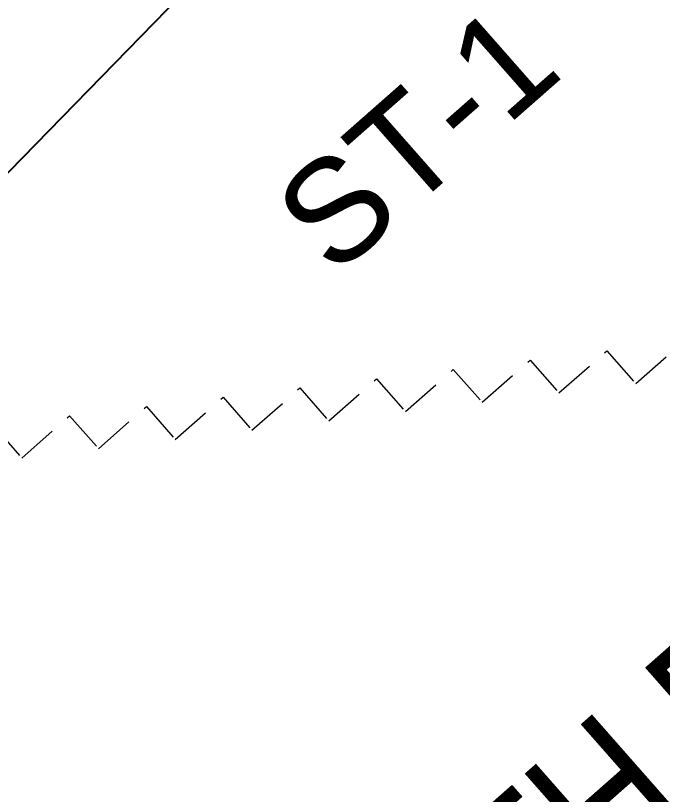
# Model space of a CAD drawing. Header units: millimetres. Extents: x 832728086 to 834530684, y 817551485 to 818349469.
# Drawn here: x 834422045 to 834424581, y 817816598 to 817819651 of the extents above; entities that cross this region are included whole.
import ezdxf

# ---------------------------------------------------------------- set-up
doc = ezdxf.new("R2010")
doc.units = ezdxf.units.MM
doc.header["$LTSCALE"] = 100
doc.linetypes.add('Hidden', pattern=[9.525, 6.35, -3.175])
for name, color, linetype in [('A-COLS', 3, 'Continuous'), ('DLN0401_', 7, 'Continuous'), ('DLN210__', 7, 'Continuous')]:
    doc.layers.add(name, color=color, linetype=linetype)
doc.styles.get("Standard").update_dxf_attribs({"font": 'swiss.ttf'})

msp = doc.modelspace()

# ---------------------------------------------------------------- linework, layer by layer
at = {"layer": 'A-COLS', "color": 3, "linetype": 'Hidden', "lineweight": 18, "ltscale": 0.25}
for p, q in [((834424476.6888, 817818208.5119, 0.0104), (834424664.3602, 817818373.6768, 0.0104)), ((834424175.7615, 817818172.036, 0.0104), (834424363.4329, 817818337.2009, 0.0104)), ((834424363.4329, 817818337.2009, 0.0104), (834424476.6888, 817818208.5119, 0.0104)), ((834423874.8341, 817818135.5601, 0.0104), (834424062.5055, 817818300.725, 0.0104)), ((834424062.5055, 817818300.725, 0.0104), (834424175.7615, 817818172.036, 0.0104)), ((834423573.9068, 817818099.0841, 0.0105), (834423761.5782, 817818264.249, 0.0104)), ((834423761.5782, 817818264.249, 0.0104), (834423874.8341, 817818135.5601, 0.0104)), ((834423272.9795, 817818062.6082, 0.0105), (834423460.6509, 817818227.7731, 0.0105)), ((834423460.6509, 817818227.7731, 0.0105), (834423573.9068, 817818099.0841, 0.0105)), ((834422972.0521, 817818026.1323, 0.0105), (834423159.7235, 817818191.2972, 0.0105)), ((834423159.7235, 817818191.2972, 0.0105), (834423272.9795, 817818062.6082, 0.0105)), ((834422671.1248, 817817989.6563, 0.0105), (834422858.7962, 817818154.8212, 0.0105)), ((834422858.7962, 817818154.8212, 0.0105), (834422972.0521, 817818026.1323, 0.0105)), ((834422370.1974, 817817953.1804, 0.0105), (834422557.8689, 817818118.3453, 0.0105)), ((834422557.8689, 817818118.3453, 0.0105), (834422671.1248, 817817989.6563, 0.0105)), ((834422069.2701, 817817916.7045, 0.0105), (834422256.9415, 817818081.8694, 0.0105)), ((834422256.9415, 817818081.8694, 0.0105), (834422370.1974, 817817953.1804, 0.0105)), ((834421956.0142, 817818045.3935, 0.0105), (834422069.2701, 817817916.7045, 0.0105))]:
    msp.add_line(p, q, dxfattribs=at)
at = {"layer": 'DLN210__', "color": 5}
msp.add_line((834424875.7779, 817821966.15, 0.0052), (834420265.3112, 817817242.5362), dxfattribs=at)

# ---------------------------------------------------------------- texts
at = {"layer": 'DLN0401_', "color": 3, "width": 0.8}
msp.add_text('%%UEAST SOUTH ELEVATION', height=562.5, rotation=41.3501966, dxfattribs=at).set_placement((834421700.1301, 817813870.1788))
at = {"layer": 'DLN0401_', "insert": (834423029.7344, 817818919.6854, -0.0083), "char_height": 400, "attachment_point": 1, "rotation": 41.3501958}
msp.add_mtext_dynamic_manual_height_columns('ST-1', width=1272.488187, gutter_width=1, heights=[0], dxfattribs=at)

doc.saveas('drawing.dxf')
